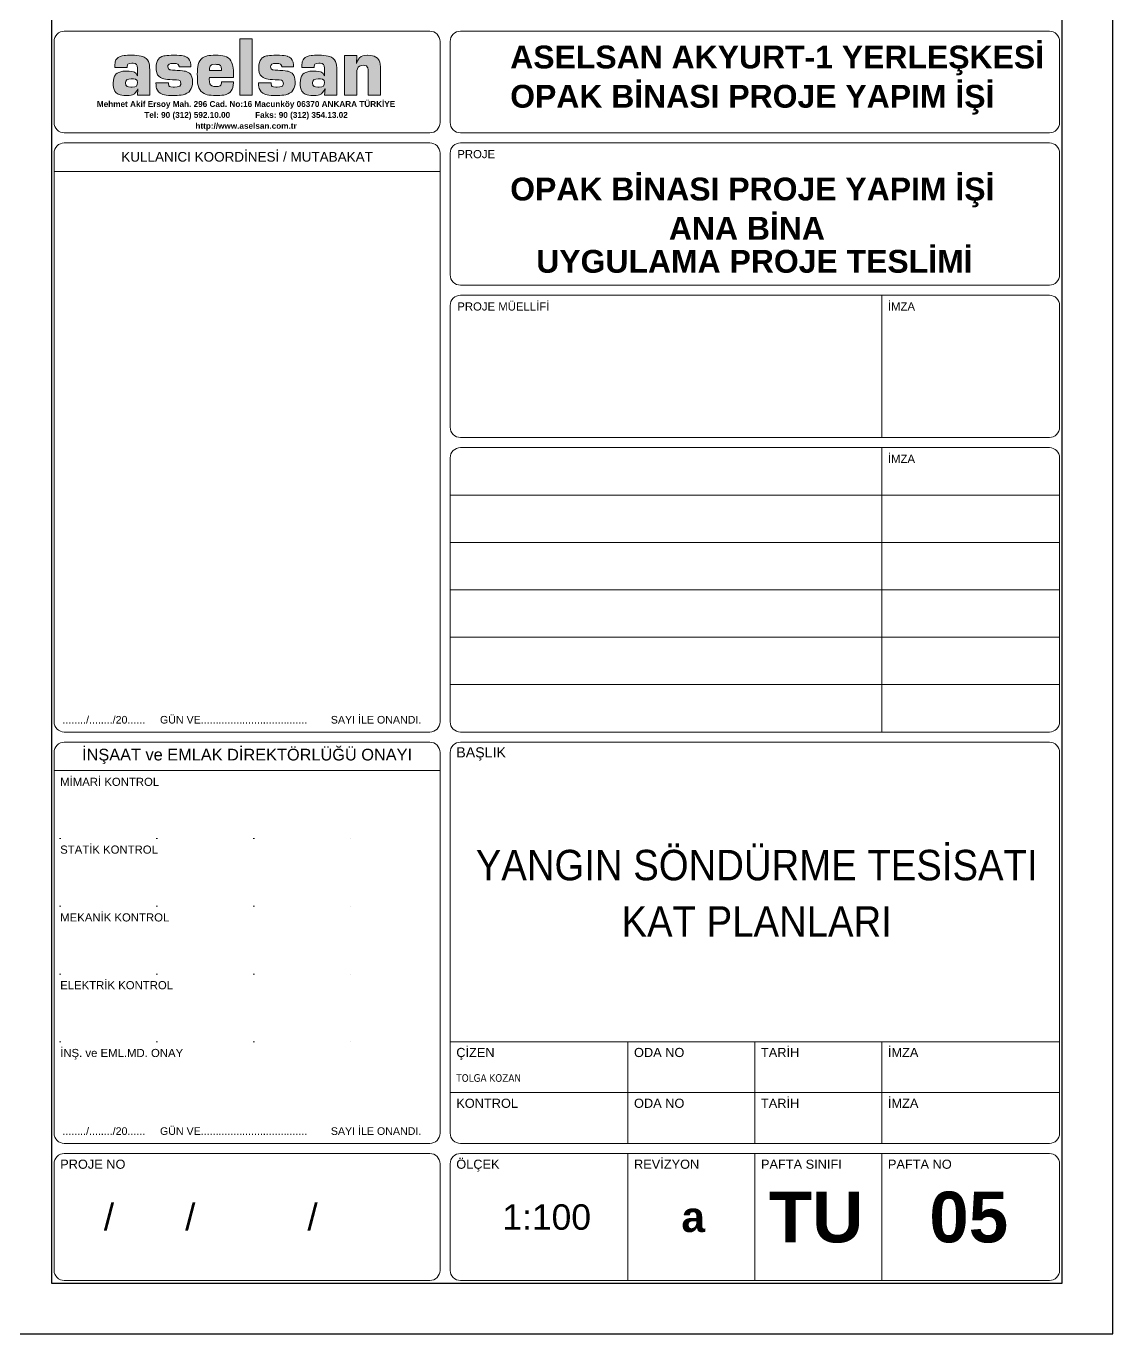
# Model space of a CAD drawing. Header units: centimetres. Extents: x 394264 to 551709, y 50011 to 59011.
# Drawn here: x 549569 to 551709, y 50011 to 52586 of the extents above; entities that cross this region are included whole.
import ezdxf
from ezdxf.enums import TextEntityAlignment as Align

# ---------------------------------------------------------------- set-up
doc = ezdxf.new("R2010")
doc.units = ezdxf.units.CM
doc.linetypes.add('DOT', pattern=[6.35, 0, -6.35])
doc.layers.get('0').update_dxf_attribs({"lineweight": 9})
doc.layers.add('0-KRCN-Z-ANTET', color=71, linetype='Continuous', lineweight=30)
doc.styles.add('Ince', font='arial.ttf')
doc.styles.add('Kalin02', font='arialbd.ttf')
doc.styles.add('logo', font='verdana.ttf')
doc.styles.add('Normal', font='arial.ttf')

msp = doc.modelspace()

# ---------------------------------------------------------------- hatches: boundary and pattern name
at = {"true_color": 0x0076c2}
h = msp.add_hatch(color=152, dxfattribs=at)
h.paths.add_polyline_path([(549812.7, 52500.9), (549812.5, 52504.4), (549812, 52509.5), (549811.5, 52512.5), (549810.1, 52516.5), (549808.1, 52519.9), (549805.4, 52522.8), (549802, 52525.1), (549801.5, 52525.4), (549798.8, 52526.5), (549795.5, 52527.4), (549791.7, 52528.1), (549787.3, 52528.6), (549782.4, 52528.9), (549776.9, 52529.1), (549773.8, 52529), (549769, 52528.9), (549765.1, 52528.7), (549762.1, 52528.4), (549758.2, 52527.7), (549754.1, 52526.4), (549750.7, 52524.5), (549748, 52522.2), (549746.2, 52519.7), (549744.6, 52515.8), (549744.3, 52514.3), (549743.8, 52510.3), (549743.7, 52505.1), (549768, 52505.1), (549768.1, 52506.6), (549769.1, 52510.9), (549772.6, 52513), (549777.3, 52513.6), (549779.8, 52513.5), (549783.9, 52512.5), (549786.7, 52510.7), (549788.1, 52508.2), (549788.7, 52503.5), (549788.7, 52488.2), (549788.3, 52488.2), (549787.9, 52489.1), (549785.6, 52493.1), (549782.9, 52495.4), (549780.4, 52496.5), (549776.8, 52497.2), (549772.4, 52497.7), (549767.1, 52497.9), (549764.4, 52497.8), (549759.7, 52497.4), (549755.5, 52496.5), (549751.8, 52495.3), (549748.7, 52493.6), (549746, 52491.4), (549745.2, 52490.6), (549743.3, 52487.7), (549741.9, 52484), (549741, 52479.5), (549740.7, 52474.4), (549740.9, 52470.3), (549741.5, 52465.6), (549742.6, 52461.5), (549744.2, 52458.1), (549746.2, 52455.5), (549746.8, 52454.9), (549750.2, 52452.6), (549754.2, 52451), (549757.6, 52450.2), (549761.8, 52449.8), (549766.6, 52449.6), (549767.7, 52449.6), (549772, 52449.8), (549775.8, 52450.3), (549779, 52451.2), (549782.6, 52453.3), (549784.7, 52455.3), (549787, 52458.7), (549788.9, 52463), (549789.5, 52463), (549788.7, 52450.4), (549812.7, 52450.4)])
h.paths.add_polyline_path([(549788.6, 52475.1), (549788.2, 52471.2), (549786.5, 52468), (549783.2, 52466.7), (549778.3, 52466.2), (549775.3, 52466.3), (549770.8, 52466.7), (549768, 52467.5), (549765.7, 52470), (549765, 52474.6), (549765.3, 52477.7), (549767.5, 52480.9), (549771.3, 52482.2), (549776.1, 52482.6), (549780.5, 52482.4), (549784.5, 52481.6), (549787.6, 52479.9)], flags=16)
h.paths.add_polyline_path([(549853.9, 52500), (549852.2, 52500.3), (549849.4, 52502.1), (549848.4, 52506.2), (549848.6, 52508.5), (549850.8, 52511.7), (549854.1, 52512.4), (549859.3, 52512.7), (549859.7, 52512.7), (549864.9, 52512.4), (549868.5, 52511.4), (549870.6, 52507.2), (549870.8, 52506), (549893.7, 52506), (549893.5, 52510.7), (549893, 52514.4), (549892.7, 52515.4), (549891.1, 52519.2), (549888.8, 52522.4), (549885.7, 52524.9), (549881.8, 52526.8), (549881.6, 52526.9), (549878.8, 52527.6), (549875.3, 52528.3), (549871.2, 52528.7), (549866.3, 52529), (549860.9, 52529.1), (549859.6, 52529.1), (549854.7, 52529), (549850.3, 52528.8), (549846.5, 52528.5), (549843.3, 52528.1), (549840.5, 52527.5), (549836.4, 52526.2), (549833.1, 52524.6), (549832.1, 52523.9), (549829.7, 52521.5), (549827.7, 52518.4), (549826.3, 52514.6), (549825.5, 52510.1), (549825.2, 52505), (549825.2, 52504.4), (549825.5, 52499.4), (549826.3, 52495.2), (549827.5, 52491.8), (549828.1, 52490.7), (549830.5, 52487.5), (549833.7, 52485.1), (549837.7, 52483.2), (549838.1, 52483), (549840.7, 52482.4), (549843.9, 52481.8), (549847.8, 52481.3), (549852.2, 52481), (549857.4, 52480.8), (549863.1, 52480.6), (549865.3, 52480.6), (549869.7, 52479.8), (549872.8, 52478), (549873.6, 52472.8), (549873.6, 52471.6), (549871.9, 52468.1), (549870.2, 52467.3), (549866.5, 52466.5), (549861.1, 52466.2), (549859, 52466.2), (549854.4, 52466.7), (549851.6, 52467.6), (549850.3, 52468.8), (549849.4, 52473.2), (549849.4, 52474.8), (549824.8, 52474.8), (549825, 52470), (549825.5, 52466.3), (549826.1, 52463.6), (549827.8, 52459.9), (549830.2, 52456.7), (549833.2, 52454.2), (549837, 52452.3), (549838.4, 52451.8), (549841.5, 52451), (549845.2, 52450.4), (549849.5, 52450), (549854.3, 52449.7), (549859.7, 52449.6), (549862, 52449.6), (549866.5, 52449.8), (549870.7, 52450.1), (549874.7, 52450.5), (549878.4, 52451.1), (549882.3, 52452.2), (549885.9, 52454), (549889.4, 52456.5), (549890, 52457), (549892.5, 52459.9), (549894.4, 52463.2), (549895.8, 52467), (549896.6, 52471.4), (549896.9, 52476.3), (549896.9, 52476.9), (549896.6, 52481.7), (549895.7, 52485.8), (549894.2, 52489.3), (549893.3, 52490.8), (549890.7, 52493.6), (549887.2, 52495.8), (549883, 52497.4), (549880.6, 52497.9), (549877, 52498.4), (549872.4, 52498.8), (549866.8, 52499.2), (549863, 52499.4), (549857.5, 52499.8)])
h.paths.add_polyline_path([(549942.4, 52529.1), (549942.2, 52529.1), (549937.3, 52528.9), (549932.8, 52528.7), (549929, 52528.2), (549925.7, 52527.5), (549924.3, 52527.2), (549920.2, 52525.6), (549916.6, 52523.6), (549913.6, 52521.2), (549911.1, 52518.1), (549909.3, 52514.7), (549908.8, 52513.4), (549907.9, 52510.3), (549907.2, 52506.5), (549906.7, 52502.1), (549906.4, 52497), (549906.3, 52491.3), (549906.4, 52488.1), (549906.5, 52482.9), (549906.7, 52478.4), (549907, 52474.6), (549907.4, 52471.4), (549907.9, 52469.1), (549909.2, 52464.9), (549911.1, 52461.2), (549913.4, 52458.1), (549916.4, 52455.4), (549919.8, 52453.4), (549922.2, 52452.3), (549925.5, 52451.3), (549929.3, 52450.6), (549933.5, 52450.1), (549938.3, 52449.7), (549943.6, 52449.6), (549945.3, 52449.6), (549950.4, 52449.7), (549954.8, 52450.1), (549958.5, 52450.5), (549961.4, 52451.1), (549963.4, 52451.6), (549967.3, 52453.4), (549970.5, 52455.7), (549973.1, 52458.6), (549974.9, 52461.9), (549976.3, 52465.7), (549977.1, 52470), (549977.3, 52474.9), (549977.3, 52476.4), (549953.9, 52476.4), (549953.7, 52473.8), (549952.4, 52470.2), (549951.1, 52469), (549947.7, 52467.7), (549942.6, 52467.3), (549938.8, 52467.5), (549934.9, 52468.6), (549932.3, 52470.5), (549931.2, 52472.6), (549930.3, 52476.6), (549930, 52482), (549930.1, 52485), (549977.3, 52485), (549977.4, 52489.5), (549977.4, 52493.1), (549977.4, 52494.3), (549977.3, 52499.3), (549977, 52503.6), (549976.4, 52507.2), (549975.8, 52510), (549974.3, 52514.3), (549972.4, 52518), (549970.1, 52521.1), (549967.2, 52523.6), (549963.9, 52525.6), (549963.1, 52526), (549960, 52527.1), (549956.4, 52528), (549952.2, 52528.6), (549947.6, 52528.9)])
h.paths.add_polyline_path([(549943.9, 52511), (549948.4, 52510.8), (549952.2, 52508.7), (549953.5, 52506.3), (549954.2, 52501.5), (549954.2, 52499), (549930.3, 52499), (549930.3, 52499), (549930.4, 52503.5), (549931.7, 52507.6), (549934.5, 52510.1), (549936.8, 52510.7), (549941.6, 52511.1)], flags=16)
h.paths.add_polyline_path([(550014.3, 52561.5), (549990.3, 52561.5), (549990.3, 52450.4), (550014.3, 52450.4)])
h.paths.add_polyline_path([(550035.2, 52524.6), (550034.3, 52523.9), (550031.8, 52521.5), (550029.9, 52518.4), (550028.5, 52514.6), (550027.6, 52510.1), (550027.4, 52505), (550027.4, 52504.4), (550027.7, 52499.4), (550028.4, 52495.2), (550029.7, 52491.8), (550030.2, 52490.7), (550032.6, 52487.5), (550035.8, 52485.1), (550039.9, 52483.2), (550040.2, 52483), (550042.8, 52482.4), (550046, 52481.8), (550049.9, 52481.3), (550054.4, 52481), (550059.5, 52480.8), (550065.3, 52480.6), (550067.4, 52480.6), (550071.8, 52479.8), (550074.9, 52478), (550075.8, 52472.8), (550075.7, 52471.6), (550074, 52468.1), (550072.3, 52467.3), (550068.6, 52466.5), (550063.3, 52466.2), (550061.2, 52466.2), (550056.6, 52466.7), (550053.7, 52467.6), (550052.5, 52468.8), (550051.5, 52473.2), (550051.5, 52474.8), (550027, 52474.8), (550027.1, 52470), (550027.6, 52466.3), (550028.3, 52463.6), (550029.9, 52459.9), (550032.3, 52456.7), (550035.4, 52454.2), (550039.2, 52452.3), (550040.6, 52451.8), (550043.7, 52451), (550047.3, 52450.4), (550051.6, 52450), (550056.4, 52449.7), (550061.9, 52449.6), (550064.2, 52449.6), (550068.7, 52449.8), (550072.9, 52450.1), (550076.8, 52450.5), (550080.4, 52451.1), (550084.4, 52452.2), (550088.1, 52454), (550091.5, 52456.5), (550092.2, 52457), (550094.7, 52459.9), (550096.6, 52463.2), (550098, 52467), (550098.8, 52471.4), (550099.1, 52476.3), (550099.1, 52476.9), (550098.7, 52481.7), (550097.8, 52485.8), (550096.3, 52489.3), (550095.4, 52490.8), (550092.8, 52493.6), (550089.4, 52495.8), (550085.2, 52497.4), (550082.7, 52497.9), (550079.1, 52498.4), (550074.5, 52498.8), (550069, 52499.2), (550065.2, 52499.4), (550059.6, 52499.8), (550056, 52500), (550054.3, 52500.3), (550051.6, 52502.1), (550050.5, 52506.2), (550050.8, 52508.5), (550052.9, 52511.7), (550056.2, 52512.4), (550061.8, 52512.7), (550067, 52512.4), (550070.6, 52511.4), (550072.7, 52507.2), (550072.9, 52506), (550095.8, 52506), (550095.6, 52510.7), (550095.1, 52514.4), (550094.8, 52515.4), (550093.2, 52519.2), (550090.9, 52522.4), (550087.8, 52524.9), (550084, 52526.8), (550083.7, 52526.9), (550080.9, 52527.6), (550077.4, 52528.3), (550073.3, 52528.7), (550068.5, 52529), (550063, 52529.1), (550061.7, 52529.1), (550056.8, 52529), (550052.5, 52528.8), (550048.7, 52528.5), (550045.4, 52528.1), (550042.6, 52527.5), (550038.6, 52526.2)])
h.paths.add_polyline_path([(550122.4, 52526.4), (550118.9, 52524.5), (550116.3, 52522.2), (550114.5, 52519.7), (550112.9, 52515.8), (550112.5, 52514.3), (550112.1, 52510.3), (550111.9, 52505.1), (550136.3, 52505.1), (550136.4, 52506.6), (550137.4, 52510.9), (550140.8, 52513), (550145.6, 52513.6), (550148, 52513.5), (550152.1, 52512.5), (550155, 52510.7), (550156.3, 52508.2), (550156.9, 52503.5), (550156.9, 52488.2), (550156.5, 52488.2), (550156.2, 52489.1), (550153.9, 52493.1), (550151.2, 52495.4), (550148.7, 52496.5), (550145.1, 52497.2), (550140.7, 52497.7), (550135.3, 52497.9), (550132.7, 52497.8), (550128, 52497.4), (550123.8, 52496.5), (550120.1, 52495.3), (550116.9, 52493.6), (550114.3, 52491.4), (550113.5, 52490.6), (550111.5, 52487.7), (550110.1, 52484), (550109.3, 52479.5), (550109, 52474.4), (550109.2, 52470.3), (550109.8, 52465.6), (550110.8, 52461.5), (550112.4, 52458.1), (550114.5, 52455.5), (550115.1, 52454.9), (550118.4, 52452.6), (550122.5, 52451), (550125.9, 52450.2), (550130, 52449.8), (550134.8, 52449.6), (550136, 52449.6), (550140.3, 52449.8), (550144.1, 52450.3), (550147.2, 52451.2), (550150.9, 52453.3), (550153, 52455.3), (550155.3, 52458.7), (550157.2, 52463.1), (550157.8, 52463), (550156.9, 52450.4), (550181, 52450.4), (550181, 52500.9), (550180.8, 52504.4), (550180.3, 52509.5), (550179.7, 52512.5), (550178.4, 52516.5), (550176.4, 52519.9), (550173.7, 52522.8), (550170.3, 52525.1), (550169.8, 52525.4), (550167.1, 52526.5), (550163.8, 52527.4), (550160, 52528.1), (550155.6, 52528.6), (550150.7, 52528.9), (550145.2, 52529.1), (550142, 52529), (550137.2, 52528.9), (550133.3, 52528.7), (550130.3, 52528.4), (550126.5, 52527.7)])
h.paths.add_polyline_path([(550139.5, 52482.2), (550144.3, 52482.6), (550148.7, 52482.4), (550152.8, 52481.6), (550155.9, 52479.9), (550156.9, 52475.1), (550156.4, 52471.2), (550154.7, 52468), (550151.5, 52466.7), (550146.6, 52466.2), (550143.5, 52466.3), (550139.1, 52466.7), (550136.2, 52467.5), (550134, 52470), (550133.2, 52474.6), (550133.6, 52477.7), (550135.7, 52480.9)], flags=16)
h.paths.add_polyline_path([(550220.5, 52528.3), (550196.5, 52528.3), (550196.5, 52450.4), (550220.5, 52450.4), (550220.5, 52496.1), (550220.7, 52498.7), (550221.6, 52502.5), (550223.3, 52505.5), (550225.9, 52507.6), (550229.4, 52508.8), (550233.7, 52509.3), (550235.8, 52509.1), (550239.6, 52507.9), (550242.1, 52504.8), (550242.8, 52500.4), (550243, 52495), (550243, 52450.4), (550267, 52450.4), (550267, 52505.4), (550267, 52506.3), (550266.7, 52511.2), (550265.8, 52515.3), (550264.4, 52518.7), (550263.3, 52520.5), (550261.1, 52523.1), (550258.2, 52525.3), (550254.9, 52526.9), (550251, 52528.1), (550246.5, 52528.8), (550241.5, 52529.1), (550241.1, 52529.1), (550236.4, 52528.7), (550232.3, 52527.8), (550228.8, 52526.2), (550226, 52524.1), (550223.7, 52521.3), (550221.7, 52517.7), (550220, 52513), (550219.6, 52513)])

# ---------------------------------------------------------------- linework, layer by layer
for p, q in [((551254.3, 51776.3), (551254.3, 52056.3)), ((551254.3, 51196.3), (551254.3, 51756.3)), ((550384.3, 51120.3), (549624.3, 51120.3)), ((550404.3, 50586.3), (551604.3, 50586.3)), ((550754.3, 50386.3), (550754.3, 50586.3)), ((551004.3, 50386.3), (551004.3, 50586.3)), ((551254.3, 50386.3), (551254.3, 50586.3)), ((550404.3, 50486.3), (551604.3, 50486.3)), ((550754.3, 50116.3), (550754.3, 50366.3)), ((551004.3, 50116.3), (551004.3, 50366.3)), ((551254.3, 50116.3), (551254.3, 50366.3))]:
    msp.add_line(p, q)
for points in [[(550364.3, 52376.3), (549644.3, 52376.3, -0.414214), (549624.3, 52396.3), (549624.3, 52556.3, -0.414214), (549644.3, 52576.3), (550364.3, 52576.3, -0.414214), (550384.3, 52556.3), (550384.3, 52396.3, -0.414214), (550364.3, 52376.3), (549644.3, 52376.3)], [(550404.3, 52396.3, 0.414214), (550424.3, 52376.3), (551584.3, 52376.3, 0.414214), (551604.3, 52396.3), (551604.3, 52556.3, 0.414214), (551584.3, 52576.3), (550424.3, 52576.3, 0.414214), (550404.3, 52556.3), (550404.3, 52396.3)], [(550384.3, 52300.3), (550384.3, 52336.3, 0.414214), (550364.3, 52356.3), (549644.3, 52356.3, 0.414214), (549624.3, 52336.3), (549624.3, 51216.3, 0.414214), (549644.3, 51196.3), (550364.3, 51196.3, 0.414214), (550384.3, 51216.3), (550384.3, 52300.3), (549624.3, 52300.3), (549624.3, 51216.3)], [(549644.3, 51176.3, 0.414214), (549624.3, 51156.3), (549624.3, 50406.3, 0.414214), (549644.3, 50386.3), (550364.3, 50386.3, 0.414214), (550384.3, 50406.3), (550384.3, 51120.3), (550384.3, 51156.3, 0.414214), (550364.3, 51176.3), (549644.3, 51176.3)], [(549624.3, 50136.3, 0.414214), (549644.3, 50116.3), (550364.3, 50116.3, 0.414214), (550384.3, 50136.3), (550384.3, 50346.3, 0.414214), (550364.3, 50366.3), (549644.3, 50366.3, 0.414214), (549624.3, 50346.3), (549624.3, 50136.3)], [(550404.3, 50346.3, -0.414214), (550424.3, 50366.3), (551584.3, 50366.3, -0.414214), (551604.3, 50346.3), (551604.3, 50136.3, -0.414214), (551584.3, 50116.3), (550424.3, 50116.3, -0.414214), (550404.3, 50136.3), (550404.3, 50346.3)]]:
    msp.add_lwpolyline(points, format="xyb")
at = {"color": 152, "lineweight": 0, "true_color": 0x0076c2}
msp.add_lwpolyline([(550014.3, 52561.5), (550014.3, 52450.4), (549990.3, 52450.4), (549990.3, 52561.5), (550014.3, 52561.5)], close=True, dxfattribs=at)
for points in [[(549744.3, 52514.3), (549743.8, 52510.3), (549743.7, 52505.1), (549768, 52505.1), (549768.1, 52506.6), (549769, 52510.4), (549769.6, 52511.2), (549772.6, 52513), (549777.3, 52513.6)], [(549776.9, 52529.1), (549773.8, 52529), (549769, 52528.9), (549765.1, 52528.7), (549762.1, 52528.4), (549758.2, 52527.7), (549754.1, 52526.4), (549750.7, 52524.5), (549748, 52522.2), (549746.2, 52519.7), (549744.6, 52515.8), (549744.3, 52514.3)], [(549789.5, 52463), (549788.7, 52450.4), (549812.7, 52450.4), (549812.7, 52500.9), (549812.5, 52504.4), (549812, 52509.5), (549811.5, 52512.5), (549810.1, 52516.5), (549808.1, 52519.9), (549805.4, 52522.8), (549802, 52525.1), (549801.5, 52525.4), (549798.8, 52526.5), (549795.5, 52527.4), (549791.7, 52528.1), (549787.3, 52528.6), (549782.4, 52528.9), (549776.9, 52529.1)], [(549777.3, 52513.6), (549779.8, 52513.5), (549783.9, 52512.5), (549786.7, 52510.7), (549788.1, 52508.2), (549788.7, 52503.5), (549788.7, 52488.2), (549788.3, 52488.2)], [(549860.9, 52529.1), (549859.6, 52529.1), (549854.7, 52529), (549850.3, 52528.8), (549846.5, 52528.5), (549843.3, 52528.1), (549840.5, 52527.5), (549836.4, 52526.2), (549833.1, 52524.6), (549832.1, 52523.9), (549829.7, 52521.5), (549827.7, 52518.4), (549826.3, 52514.6), (549825.5, 52510.1), (549825.2, 52505), (549825.2, 52504.4), (549825.5, 52499.4), (549826.3, 52495.2), (549827.5, 52491.8), (549828.1, 52490.7), (549830.5, 52487.5), (549833.7, 52485.1), (549837.7, 52483.2), (549838.1, 52483), (549840.7, 52482.4), (549843.9, 52481.8), (549847.8, 52481.3), (549852.2, 52481), (549857.4, 52480.8), (549863.1, 52480.6), (549865.3, 52480.6), (549869.7, 52479.8), (549872.3, 52478.3), (549872.9, 52477.3), (549873.6, 52472.8), (549873.6, 52471.6), (549871.9, 52468.1), (549870.2, 52467.3), (549866.5, 52466.5), (549861.1, 52466.2)], [(549826.1, 52463.6), (549827.8, 52459.9), (549830.2, 52456.7), (549833.2, 52454.2), (549837, 52452.3), (549838.4, 52451.8), (549841.5, 52451), (549845.2, 52450.4), (549849.5, 52450), (549854.3, 52449.7), (549859.7, 52449.6), (549862, 52449.6), (549866.5, 52449.8), (549870.7, 52450.1), (549874.7, 52450.5), (549878.3, 52451.1), (549878.3, 52451.1), (549882.3, 52452.2), (549885.9, 52454), (549889.4, 52456.5), (549890, 52457), (549892.5, 52459.9), (549894.4, 52463.2), (549895.8, 52467), (549896.6, 52471.4), (549896.9, 52476.3), (549896.9, 52476.9), (549896.6, 52481.7), (549895.7, 52485.8), (549894.2, 52489.3), (549893.3, 52490.8), (549890.7, 52493.6), (549887.2, 52495.8), (549883, 52497.4), (549880.6, 52497.9), (549877, 52498.4), (549872.4, 52498.8), (549866.8, 52499.2), (549863, 52499.4), (549857.5, 52499.8), (549853.9, 52500), (549852.2, 52500.3), (549849.4, 52502.1), (549848.4, 52506.2), (549848.6, 52508.5), (549850.7, 52511.5), (549851, 52511.7), (549854.1, 52512.4), (549859.3, 52512.7), (549859.9, 52512.7)], [(549859.3, 52512.7), (549859.9, 52512.7), (549864.9, 52512.4), (549867.9, 52511.5), (549868.7, 52511), (549870.6, 52507.2), (549870.8, 52506), (549893.7, 52506), (549893.5, 52510.7), (549893, 52514.4)], [(549893, 52514.4), (549892.7, 52515.4), (549891.1, 52519.2), (549888.8, 52522.4), (549885.7, 52524.9), (549881.8, 52526.8), (549881.6, 52526.9), (549878.8, 52527.6), (549875.3, 52528.3), (549871.2, 52528.7), (549866.3, 52529), (549860.9, 52529.1)], [(549908.8, 52513.4), (549907.9, 52510.3), (549907.2, 52506.5), (549906.7, 52502.1), (549906.4, 52497)], [(549942.4, 52529.1), (549942.2, 52529.1), (549937.3, 52528.9), (549932.8, 52528.7), (549929, 52528.2), (549925.7, 52527.5), (549924.3, 52527.2), (549920.2, 52525.6), (549916.6, 52523.6), (549913.6, 52521.2), (549911.1, 52518.1), (549909.3, 52514.7), (549908.8, 52513.4)], [(549942.6, 52467.3), (549938.8, 52467.5), (549934.9, 52468.6), (549932.3, 52470.5), (549931.2, 52472.6), (549930.3, 52476.6), (549930, 52482), (549930.1, 52485), (549977.3, 52485), (549977.4, 52489.5), (549977.4, 52493.1), (549977.4, 52494.3), (549977.3, 52499.3), (549977, 52503.6), (549976.4, 52507.2), (549975.8, 52510), (549974.3, 52514.3), (549972.4, 52518), (549970.1, 52521.1), (549967.2, 52523.6), (549963.9, 52525.6), (549963.1, 52526), (549960, 52527.1), (549956.4, 52528), (549952.2, 52528.6), (549947.6, 52528.9), (549942.4, 52529.1)], [(549930.3, 52499), (549930.3, 52499), (549930.3, 52499.2), (549930.4, 52503.5), (549931.7, 52507.6), (549934.5, 52510.1), (549936.8, 52510.7), (549941.6, 52511.1)], [(549941.6, 52511.1), (549943.9, 52511), (549947.7, 52510.8), (549948.7, 52510.6), (549952.2, 52508.7), (549953.5, 52506.3), (549954.2, 52501.5), (549954.2, 52499), (549930.3, 52499), (549930.3, 52499)], [(550063, 52529.1), (550061.7, 52529.1), (550056.8, 52529), (550052.5, 52528.8), (550048.7, 52528.5), (550045.4, 52528.1), (550042.6, 52527.5), (550038.6, 52526.2), (550035.2, 52524.6), (550034.3, 52523.9), (550031.8, 52521.5), (550029.9, 52518.4), (550028.5, 52514.6), (550027.6, 52510.1), (550027.4, 52505), (550027.4, 52504.4), (550027.7, 52499.4), (550028.4, 52495.2), (550029.7, 52491.8), (550030.2, 52490.7), (550032.6, 52487.5), (550035.8, 52485.1), (550039.9, 52483.2), (550040.2, 52483), (550042.8, 52482.4), (550046, 52481.8), (550049.9, 52481.3), (550054.4, 52481), (550059.5, 52480.8), (550065.3, 52480.6), (550067.4, 52480.6), (550071.8, 52479.8), (550074.4, 52478.3), (550075, 52477.3), (550075.8, 52472.8), (550075.7, 52471.6), (550074, 52468.1), (550072.3, 52467.3), (550068.6, 52466.5), (550063.3, 52466.2), (550063.3, 52466.2)], [(550028.3, 52463.6), (550029.9, 52459.9), (550032.3, 52456.7), (550035.4, 52454.2), (550039.2, 52452.3), (550040.6, 52451.8), (550043.7, 52451), (550047.3, 52450.4), (550051.6, 52450), (550056.4, 52449.7), (550061.9, 52449.6), (550064.2, 52449.6), (550068.7, 52449.8), (550072.9, 52450.1), (550076.8, 52450.5), (550080.4, 52451.1), (550080.4, 52451.1), (550084.4, 52452.2), (550088.1, 52454), (550091.5, 52456.5), (550092.2, 52457), (550094.7, 52459.9), (550096.6, 52463.2), (550098, 52467), (550098.8, 52471.4), (550099.1, 52476.3), (550099.1, 52476.9), (550098.7, 52481.7), (550097.8, 52485.8), (550096.3, 52489.3), (550095.4, 52490.8), (550092.8, 52493.6), (550089.4, 52495.8), (550085.2, 52497.4), (550082.7, 52497.9), (550079.1, 52498.4), (550074.5, 52498.8), (550069, 52499.2), (550065.2, 52499.4), (550059.6, 52499.8), (550056, 52500), (550054.3, 52500.3), (550051.6, 52502.1), (550050.5, 52506.2), (550050.8, 52508.5), (550052.8, 52511.5), (550053.1, 52511.7), (550056.2, 52512.4), (550061.5, 52512.7), (550061.5, 52512.7)], [(550061.5, 52512.7), (550062, 52512.7), (550067, 52512.4), (550070, 52511.5), (550070.8, 52511), (550072.7, 52507.2), (550072.9, 52506), (550095.8, 52506), (550095.6, 52510.7), (550095.1, 52514.4)], [(550095.1, 52514.4), (550094.8, 52515.4), (550093.2, 52519.2), (550090.9, 52522.4), (550087.8, 52524.9), (550084, 52526.8), (550083.7, 52526.9), (550080.9, 52527.6), (550077.4, 52528.3), (550073.3, 52528.7), (550068.5, 52529), (550063, 52529.1)], [(550112.5, 52514.3), (550112.1, 52510.3), (550111.9, 52505.1), (550136.3, 52505.1), (550136.4, 52506.6), (550137.3, 52510.4), (550137.9, 52511.2), (550140.8, 52513), (550145.6, 52513.6)], [(550145.2, 52529.1), (550142, 52529), (550137.2, 52528.9), (550133.3, 52528.7), (550130.3, 52528.4), (550126.5, 52527.7), (550122.4, 52526.4), (550118.9, 52524.5), (550116.3, 52522.2), (550114.5, 52519.7), (550112.9, 52515.8), (550112.5, 52514.3)], [(550157.2, 52463.1), (550157.8, 52463), (550156.9, 52450.4), (550181, 52450.4), (550181, 52500.9), (550180.8, 52504.4), (550180.3, 52509.5), (550179.7, 52512.5), (550178.4, 52516.5), (550176.4, 52519.9), (550173.7, 52522.8), (550170.3, 52525.1), (550169.8, 52525.4), (550167.1, 52526.5), (550163.8, 52527.4), (550160, 52528.1), (550155.6, 52528.6), (550150.7, 52528.9), (550145.2, 52529.1)], [(550145.6, 52513.6), (550148, 52513.5), (550152.1, 52512.5), (550155, 52510.7), (550156.3, 52508.2), (550156.9, 52503.5), (550156.9, 52488.2), (550156.5, 52488.2), (550156.5, 52488.2)], [(550220.5, 52528.3), (550196.5, 52528.3), (550196.5, 52450.4), (550220.5, 52450.4), (550220.5, 52496.1), (550220.7, 52498.7), (550221.6, 52502.5), (550223.3, 52505.5), (550225.9, 52507.6), (550229.4, 52508.8), (550233.7, 52509.3), (550233.7, 52509.3)], [(550241.5, 52529.1), (550241.1, 52529.1), (550236.4, 52528.7), (550232.3, 52527.8), (550228.8, 52526.2), (550226, 52524.1), (550223.7, 52521.3), (550221.7, 52517.7), (550220, 52513), (550219.6, 52513), (550220, 52513)], [(550220, 52513), (550219.6, 52513), (550220.5, 52528.3)], [(550233.7, 52509.3), (550233.7, 52509.3), (550235.8, 52509.1), (550239.6, 52507.9), (550241.8, 52505.1), (550242.2, 52504.2), (550242.8, 52500.4), (550243, 52495), (550243, 52450.4), (550267, 52450.4), (550267, 52505.4), (550267, 52506.3), (550266.7, 52511.2)], [(550266.7, 52511.2), (550265.8, 52515.3), (550264.4, 52518.7), (550263.3, 52520.5), (550261.1, 52523.1), (550258.2, 52525.3), (550254.9, 52526.9), (550251, 52528.1), (550246.5, 52528.8), (550241.5, 52529.1)], [(549741.9, 52484), (549741, 52479.5), (549740.7, 52474.4), (549740.9, 52470.3), (549741.5, 52465.6)], [(549743.3, 52487.7), (549741.9, 52484)], [(549767.1, 52497.9), (549764.4, 52497.8), (549759.7, 52497.4), (549755.5, 52496.5), (549751.8, 52495.3), (549748.7, 52493.6), (549746, 52491.4), (549745.2, 52490.6), (549743.3, 52487.7)], [(549778.3, 52466.2), (549775.3, 52466.3), (549770.8, 52466.7), (549768, 52467.5), (549765.7, 52470), (549765, 52474.6), (549765.3, 52477.7), (549767.3, 52480.7), (549767.8, 52481), (549771.3, 52482.2), (549776.1, 52482.6)], [(549788.3, 52488.2), (549787.9, 52489.1), (549785.6, 52493.1), (549782.9, 52495.4), (549780.4, 52496.5), (549776.8, 52497.2), (549772.4, 52497.7), (549767.1, 52497.9)], [(549776.1, 52482.6), (549780.5, 52482.4), (549784.5, 52481.6), (549787.1, 52480.1), (549787.7, 52479.5), (549788.6, 52475.1), (549788.2, 52471.2), (549786.5, 52468.1), (549786.3, 52468), (549783.2, 52466.7), (549778.3, 52466.2)], [(549906.4, 52497), (549906.3, 52491.3), (549906.4, 52488.1), (549906.5, 52482.9), (549906.7, 52478.4), (549907, 52474.6), (549907.4, 52471.4), (549907.9, 52469.1), (549909.2, 52464.9), (549911.1, 52461.2), (549913.4, 52458.1), (549916.4, 52455.4), (549919.8, 52453.4), (549922.2, 52452.3), (549925.5, 52451.3), (549929.3, 52450.6), (549933.5, 52450.1), (549938.3, 52449.7), (549943.6, 52449.6), (549945.3, 52449.6), (549950.4, 52449.7), (549954.8, 52450.1), (549958.5, 52450.5), (549961.4, 52451.1), (549963.4, 52451.6), (549967.3, 52453.4), (549970.5, 52455.7), (549973.1, 52458.6), (549974.9, 52461.9), (549976.3, 52465.7)], [(550110.1, 52484), (550109.3, 52479.5), (550109, 52474.4), (550109.2, 52470.3), (550109.8, 52465.6)], [(550111.5, 52487.7), (550110.1, 52484)], [(550135.3, 52497.9), (550132.7, 52497.8), (550128, 52497.4), (550123.8, 52496.5), (550120.1, 52495.3), (550116.9, 52493.6), (550114.3, 52491.4), (550113.5, 52490.6), (550111.5, 52487.7), (550111.5, 52487.7)], [(550146.6, 52466.2), (550143.5, 52466.3), (550139.1, 52466.7), (550136.2, 52467.5), (550134, 52470), (550133.2, 52474.6), (550133.6, 52477.7), (550135.6, 52480.7), (550136.1, 52481), (550139.5, 52482.2), (550144.3, 52482.6)], [(550156.5, 52488.2), (550156.5, 52488.2), (550156.2, 52489.1), (550153.9, 52493.1), (550151.2, 52495.4), (550148.7, 52496.5), (550145.1, 52497.2), (550140.7, 52497.7), (550135.3, 52497.9)], [(550144.3, 52482.6), (550148.7, 52482.4), (550152.8, 52481.6), (550155.4, 52480.1), (550155.9, 52479.5), (550156.9, 52475.1), (550156.4, 52471.2), (550154.8, 52468.1), (550154.6, 52468), (550151.5, 52466.7), (550146.6, 52466.2)], [(549741.5, 52465.6), (549742.6, 52461.5), (549744.2, 52458.1), (549746.2, 52455.5), (549746.8, 52454.9), (549750.2, 52452.6), (549754.1, 52451), (549754.2, 52451), (549757.6, 52450.2), (549761.8, 52449.8), (549766.6, 52449.6), (549767.7, 52449.6), (549772, 52449.8), (549775.8, 52450.3), (549779, 52451.2), (549782.6, 52453.3), (549784.7, 52455.3), (549787, 52458.7), (549788.9, 52463), (549789.5, 52463)], [(549849.4, 52474.8), (549824.8, 52474.8), (549825, 52470), (549825.5, 52466.3), (549826.1, 52463.6)], [(549861.1, 52466.2), (549859, 52466.2), (549854.4, 52466.7), (549851.6, 52467.6), (549850.3, 52468.8), (549849.4, 52473.2), (549849.4, 52474.8)], [(549977.3, 52476.4), (549953.9, 52476.4), (549953.7, 52473.8), (549952.4, 52470.2), (549951.1, 52469), (549947.7, 52467.7), (549942.6, 52467.3)], [(549976.3, 52465.7), (549977.1, 52470), (549977.3, 52474.9), (549977.3, 52476.4)], [(550051.5, 52474.8), (550027, 52474.8), (550027.1, 52470), (550027.6, 52466.3), (550028.3, 52463.6)], [(550063.3, 52466.2), (550063.3, 52466.2), (550061.2, 52466.2), (550056.6, 52466.7), (550053.7, 52467.6), (550052.5, 52468.8), (550051.5, 52473.2), (550051.5, 52474.8)], [(550109.8, 52465.6), (550110.8, 52461.5), (550112.4, 52458.1), (550114.5, 52455.5), (550115.1, 52454.9), (550118.4, 52452.6), (550122.4, 52451), (550122.5, 52451), (550125.9, 52450.2), (550130, 52449.8), (550134.8, 52449.6), (550136, 52449.6), (550140.3, 52449.8), (550144.1, 52450.3), (550147.2, 52451.2), (550150.9, 52453.3), (550153, 52455.3), (550155.3, 52458.7), (550157.2, 52463), (550157.8, 52463), (550157.2, 52463.1)]]:
    msp.add_lwpolyline(points, dxfattribs=at)
for points in [[(550424.3, 52356.3), (551584.3, 52356.3, -0.414214), (551604.3, 52336.3), (551604.3, 52096.3, -0.414214), (551584.3, 52076.3), (550424.3, 52076.3, -0.414214), (550404.3, 52096.3), (550404.3, 52336.3, -0.414214)], [(550424.3, 52056.3), (551584.3, 52056.3, -0.414214), (551604.3, 52036.3), (551604.3, 51796.3, -0.414214), (551584.3, 51776.3), (550424.3, 51776.3, -0.414214), (550404.3, 51796.3), (550404.3, 52036.3, -0.414214)], [(551584.3, 51196.3), (550424.3, 51196.3, -0.414214), (550404.3, 51216.3), (550404.3, 51736.3, -0.414214), (550424.3, 51756.3), (551584.3, 51756.3, -0.414214), (551604.3, 51736.3), (551604.3, 51216.3, -0.414214)], [(551584.3, 50386.3), (550424.3, 50386.3, -0.414214), (550404.3, 50406.3), (550404.3, 51156.3, -0.414214), (550424.3, 51176.3), (551584.3, 51176.3, -0.414214), (551604.3, 51156.3), (551604.3, 50406.3, -0.414214)]]:
    msp.add_lwpolyline(points, format="xyb", close=True)
for points in [[(549624.3, 52300.3), (550384.3, 52300.3)], [(550404.3, 51662.9), (551604.3, 51662.9)], [(550404.3, 51569.6), (551604.3, 51569.6)], [(550404.3, 51476.3), (551604.3, 51476.3)], [(550404.3, 51382.9), (551604.3, 51382.9)], [(550404.3, 51289.6), (551604.3, 51289.6)], [(549624.3, 51120.3), (550384.3, 51120.3)]]:
    msp.add_lwpolyline(points)
at = {"linetype": 'DOT', "ltscale": 30}
for points in [[(549636.3, 50986.8), (550372.3, 50986.8)], [(549636.3, 50853.3), (550372.3, 50853.3)], [(549636.3, 50719.8), (550372.3, 50719.8)], [(549636.3, 50586.3), (550372.3, 50586.3)]]:
    msp.add_lwpolyline(points, dxfattribs=at)
at = {"layer": '0-KRCN-Z-ANTET'}
msp.add_lwpolyline([(394264.1, 50011.3), (551709.3, 50011.3), (551709.3, 59011.3), (394264.1, 59011.3)], close=True, dxfattribs=at)
for points in [[(549619.3, 58911.3), (549619.3, 50111.3)], [(549619.3, 50111.3), (551609.3, 50111.3), (551609.3, 58911.3), (549619.3, 58911.3)], [(549619.3, 50111.3), (551609.3, 50111.3), (551609.3, 58911.3), (549619.3, 58911.3)]]:
    msp.add_lwpolyline(points, dxfattribs=at)

# ---------------------------------------------------------------- texts
for s, height, style, p in [('ASELSAN AKYURT-1 YERLEŞKESİ', 45, 'Kalin02', (550522.5, 52525.5)), ('OPAK BİNASI PROJE YAPIM İŞİ', 45, 'Kalin02', (550522.5, 52448.2)), ('OPAK BİNASI PROJE YAPIM İŞİ', 45, 'Kalin02', (550522.5, 52265.5)), ('ANA BİNA', 45, 'Kalin02', (550835, 52188.2)), ('UYGULAMA PROJE TESLİMİ', 45, 'Kalin02', (550573.8, 52123.2)), ('05', 100, 'Kalin02', (551347.8, 50241.3)), ('/', 51.8, 'Ince', (549722.3, 50241.3)), ('/', 51.8, 'Ince', (549882.4, 50241.3)), ('/', 51.8, 'Ince', (550123.2, 50241.3))]:
    msp.add_text(s, height=height, dxfattribs=dict(style=style)).set_placement(p, align=Align.MIDDLE_LEFT)
at = {"style": 'Kalin02'}
for s, p in [('Mehmet Akif Ersoy Mah. 296 Cad. No:16 Macunköy 06370 ANKARA TÜRKİYE', (550002.3, 52427.2)), ('Tel: 90 (312) 592.10.00           Faks: 90 (312) 354.13.02', (550002.3, 52405.7)), ('http://www.aselsan.com.tr', (550002.3, 52384.2))]:
    msp.add_text(s, height=11.518, dxfattribs=at).set_placement(p, align=Align.CENTER)
for s, height, style, p in [('KULLANICI KOORDİNESİ / MUTABAKAT', 19, 'Ince', (550004.3, 52331.3)), ('İNŞAAT ve EMLAK DİREKTÖRLÜĞÜ ONAYI', 23, 'Ince', (550004.3, 51151.3)), ('1:100', 50, 'Ince', (550594.3, 50241.3)), ('a', 60, 'Kalin02', (550882.9, 50241.3))]:
    msp.add_text(s, height=height, dxfattribs=dict(style=style)).set_placement(p, align=Align.MIDDLE)
at = {"style": 'Ince'}
for s, height, p in [('PROJE ', 16, (550418.3, 52326.3)), ('PROJE MÜELLİFİ', 16, (550418.3, 52026.3)), ('İMZA', 16, (551266.3, 52026.3)), ('İMZA', 16, (551266.3, 51726.3)), ('......../......../20......     GÜN VE....................................        SAYI İLE ONANDI.', 15, (549640.7, 51213)), ('BAŞLIK', 20, (550416.3, 51146.3)), ('MİMARİ KONTROL', 16, (549636.3, 51090.3)), ('STATİK KONTROL', 16, (549636.3, 50956.8)), ('MEKANİK KONTROL', 16, (549636.3, 50823.3)), ('ELEKTRİK KONTROL', 16, (549636.3, 50689.8)), ('İNŞ. ve EML.MD. ONAY', 16, (549636.3, 50556.3)), ('ÇİZEN', 18, (550416.3, 50556.3)), ('ODA NO', 18, (550766.3, 50556.3)), ('TARİH', 18, (551016.3, 50556.3)), ('İMZA', 18, (551266.3, 50556.3)), ('KONTROL ', 18, (550416.3, 50456.3)), ('ODA NO', 18, (550766.3, 50456.3)), ('TARİH', 18, (551016.3, 50456.3)), ('İMZA', 18, (551266.3, 50456.3)), ('......../......../20......     GÜN VE....................................        SAYI İLE ONANDI.', 15, (549640.7, 50403)), ('PROJE NO', 18, (549636.3, 50336.3)), ('ÖLÇEK', 18, (550416.3, 50336.3)), ('REVİZYON', 18, (550766.3, 50336.3)), ('PAFTA SINIFI', 18, (551016.3, 50336.3)), ('PAFTA NO', 18, (551266.3, 50336.3))]:
    msp.add_text(s, height=height, dxfattribs=at).set_placement(p)
at = {"style": 'Normal', "width": 0.9}
for s, p in [('YANGIN SÖNDÜRME TESİSATI', (551007.9, 50964.3)), ('KAT PLANLARI', (551007.9, 50853.3))]:
    msp.add_text(s, height=60, dxfattribs=at).set_placement(p, align=Align.TOP_CENTER)
at = {"style": 'Kalin02'}
msp.add_text('TU', height=100, dxfattribs=at).set_placement((551218, 50241.3), align=Align.MIDDLE_RIGHT)
at = {"layer": '0-KRCN-Z-ANTET', "color": 7, "ltscale": 25, "style": 'logo', "width": 0.85}
msp.add_text('TOLGA KOZAN', height=15, dxfattribs=at).set_placement((550416.3, 50522.6), align=Align.TOP_LEFT)

doc.saveas('drawing.dxf')
